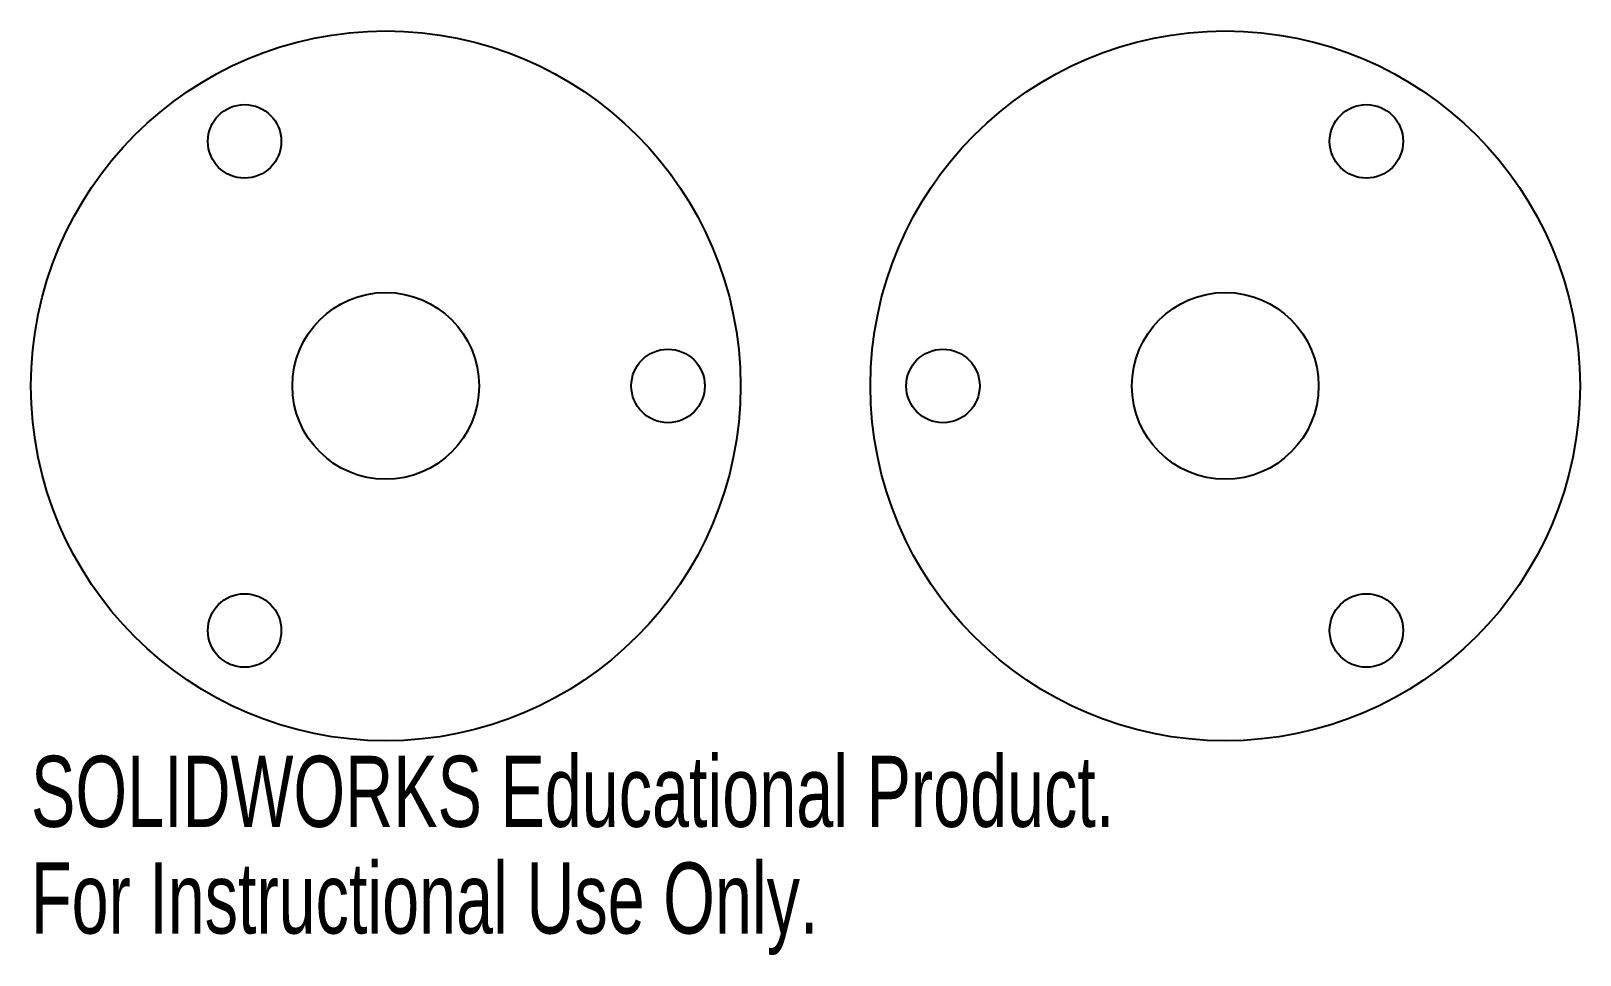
# Model space of a CAD drawing. Header units: inches. Extents: x -0.95 to 3.2, y -1.52 to 0.95.
import ezdxf

# ---------------------------------------------------------------- set-up
doc = ezdxf.new("R2010")
doc.units = ezdxf.units.IN
doc.header["$MEASUREMENT"] = 0
doc.styles.add('SLDTEXTSTYLE0', font='TXT', dxfattribs={"width": 0.7})

msp = doc.modelspace()

# ---------------------------------------------------------------- linework, layer by layer
at = {"color": 7, "linetype": 'Continuous'}
for centre, radius in [((0, 0), 0.95), ((2.2481, 0), 0.95), ((-0.378, 0.6546), 0.0984), ((2.626, 0.6546), 0.0984), ((0, 0), 0.25), ((2.2481, 0), 0.25), ((0.7559, 0), 0.0984), ((1.4922, 0), 0.0984), ((-0.378, -0.6546), 0.0984), ((2.626, -0.6546), 0.0984)]:
    msp.add_circle(centre, radius, dxfattribs=at)
at = {"color": 7, "linetype": 'Continuous', "lineweight": 25}
for centre, radius in [((0, 0), 0.95), ((-0.378, 0.6546), 0.0984), ((0, 0), 0.25), ((0.7559, 0), 0.0984), ((-0.378, -0.6546), 0.0984)]:
    msp.add_circle(centre, radius, dxfattribs=at)

# ---------------------------------------------------------------- texts
at = {"color": 7, "linetype": 'Continuous', "char_height": 0.1903, "attachment_point": 1, "style": 'SLDTEXTSTYLE0'}
for s, insert in [('SOLIDWORKS Educational Product.', (-0.95, -0.9901)), ('For Instructional Use Only.', (-0.95, -1.2756))]:
    msp.add_mtext(s, dxfattribs=dict(at, insert=insert))

doc.saveas('drawing.dxf')
